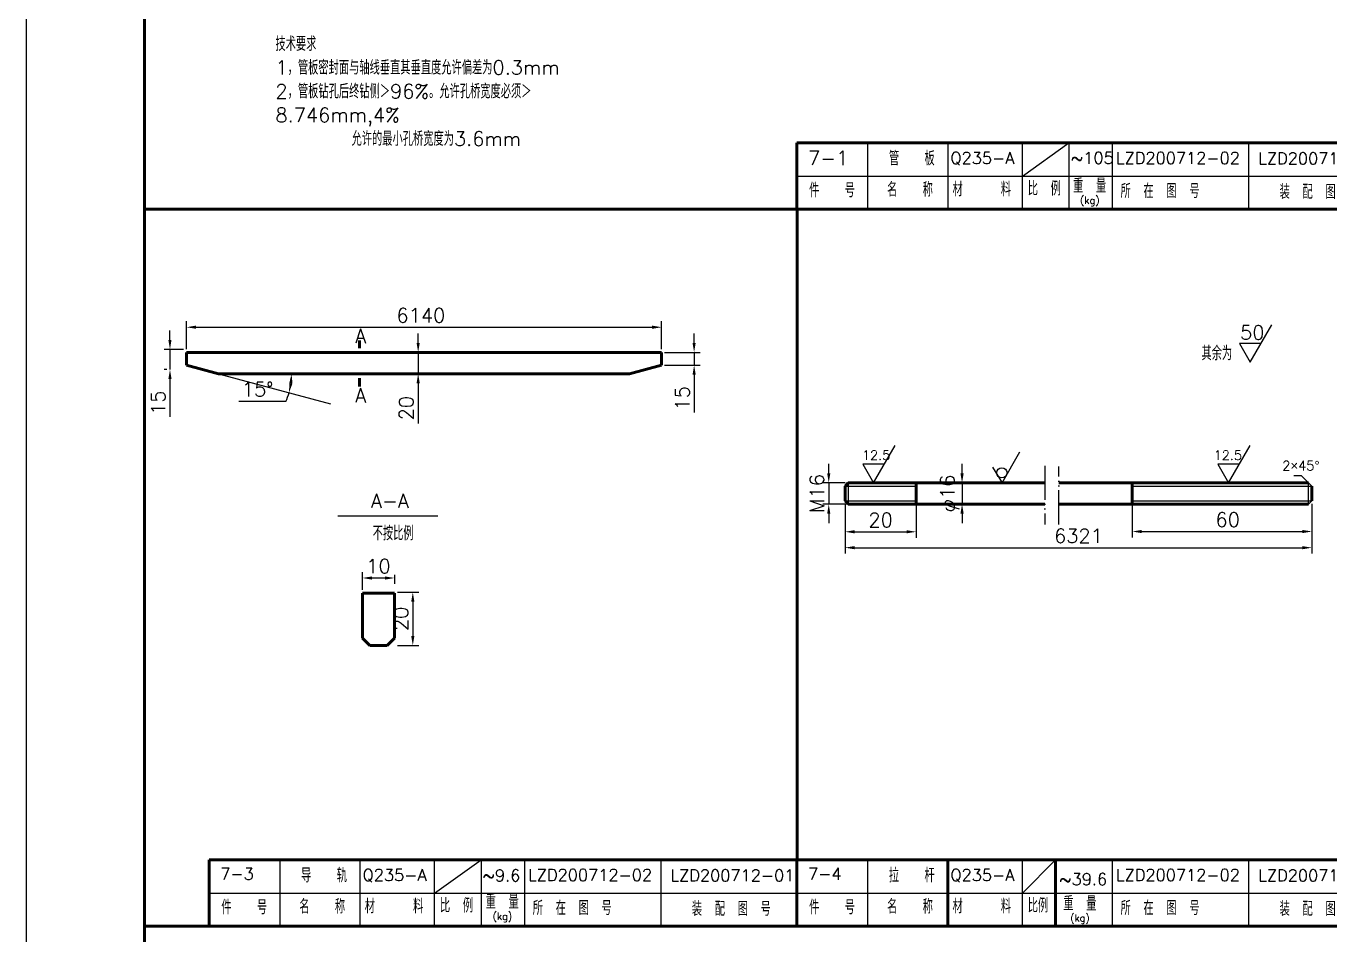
# Model space of a CAD drawing. Header units: millimetres. Extents: x -473 to 368, y 183 to 777.
# Drawn here: x -472.7 to -197.8, y 420.5 to 612 of the extents above; entities that cross this region are included whole.
import ezdxf

# ---------------------------------------------------------------- set-up
doc = ezdxf.new("R2010")
doc.units = ezdxf.units.MM
doc.header["$LTSCALE"] = 0.3
doc.linetypes.add('ACAD_ISO05W100', pattern=[33, 24, -3, 0, -3, 0, -3])
doc.layers.get('Defpoints').update_dxf_attribs({"lineweight": 25})
for name, color, linetype, lineweight in [('双点化线', 56, 'ACAD_ISO05W100', 25), ('图层1', 3, 'Continuous', 25), ('实线', 7, 'Continuous', 50), ('标注线---细实线', 4, 'Continuous', 25)]:
    doc.layers.add(name, color=color, linetype=linetype, lineweight=lineweight)
doc.styles.get("Standard").update_dxf_attribs({"font": 'txt', "bigfont": 'gbcbig.shx'})
doc.styles.add('字母', font='txt.shx', dxfattribs={"height": 1, "bigfont": 'gbcbig.shx'})
doc.styles.add('普通标注', font='txt.shx', dxfattribs={"height": 3, "bigfont": 'gbcbig.shx'})
doc.styles.add('标题栏小字', font='txt.shx', dxfattribs={"height": 3, "bigfont": 'gbcbig.shx'})
doc.dimstyles.new('BIAOZHU', dxfattribs={"dimtxt": 3, "dimasz": 2, "dimexe": 1.25, "dimexo": 0.65, "dimgap": 1, "dimtad": 1, "dimtxsty": 'Standard', "dimcen": 2.5, "dimadec": 0, "dimazin": 0, "dimtfac": 1, "dimtmove": 0, "dimatfit": 3, "dimfxl": 0, "dimarcsym": 0})
doc.dimstyles.new('BIAOZHU$2', dxfattribs={"dimtxt": 3, "dimasz": 2, "dimexe": 1.25, "dimexo": 0.65, "dimgap": 1, "dimtad": 1, "dimtih": 1, "dimtoh": 1, "dimtxsty": 'Standard', "dimcen": 2.5, "dimclrd": 4, "dimadec": 0, "dimazin": 0, "dimtfac": 1, "dimtmove": 0, "dimatfit": 3, "dimfxl": 0, "dimarcsym": 0})

# ---------------------------------------------------------------- blocks, each defined once
blk = doc.blocks.new('*D17')
at = {"layer": 'Defpoints', "color": 0}
for p in [(-338.72, 548.55), (-438.9, 543.25), (-338.72, 543.25)]:
    blk.add_point(p, dxfattribs=at)
at = {"layer": '标注线---细实线', "color": 0, "lineweight": -2}
for p, q in [((-438.9, 543.9), (-438.9, 549.8)), ((-436.9, 548.55), (-340.72, 548.55)), ((-338.72, 543.9), (-338.72, 549.8))]:
    blk.add_line(p, q, dxfattribs=at)
at = {"layer": '标注线---细实线', "color": 0}
for points in [[(-436.9, 548.89), (-436.9, 548.22), (-438.9, 548.55)], [(-340.72, 548.89), (-340.72, 548.22), (-338.72, 548.55)]]:
    blk.add_solid(points, dxfattribs=at)
at = {"layer": '标注线---细实线', "color": 0, "insert": (-389.48, 551.05), "char_height": 3, "attachment_point": 5}
blk.add_mtext('6140', dxfattribs=at)
blk = doc.blocks.new('*D18')
at = {"layer": 'Defpoints', "color": 0}
for p in [(-395.04, 497.01), (-395.04, 495.69), (-401.79, 492.51)]:
    blk.add_point(p, dxfattribs=at)
at = {"layer": '标注线---细实线', "color": 0, "lineweight": -2}
for p, q in [((-401.79, 493.16), (-401.79, 496.94)), ((-399.79, 495.69), (-397.04, 495.69)), ((-395.04, 496.36), (-395.04, 494.44))]:
    blk.add_line(p, q, dxfattribs=at)
at = {"layer": '标注线---细实线', "color": 0}
for points in [[(-399.79, 496.02), (-399.79, 495.35), (-401.79, 495.69)], [(-397.04, 496.02), (-397.04, 495.35), (-395.04, 495.69)]]:
    blk.add_solid(points, dxfattribs=at)
at = {"layer": '标注线---细实线', "color": 0, "insert": (-398.42, 498.19), "char_height": 3, "attachment_point": 5}
blk.add_mtext('10', dxfattribs=at)
blk = doc.blocks.new('*D16')
at = {"layer": 'Defpoints', "color": 0}
for p in [(-395.04, 492.7), (-395.04, 481.46), (-391.18, 481.46)]:
    blk.add_point(p, dxfattribs=at)
at = {"layer": '标注线---细实线', "color": 0, "lineweight": -2}
for p, q in [((-394.39, 492.7), (-389.93, 492.7)), ((-391.18, 490.7), (-391.18, 483.46)), ((-394.39, 481.46), (-389.93, 481.46))]:
    blk.add_line(p, q, dxfattribs=at)
at = {"layer": '标注线---细实线', "color": 0}
for points in [[(-391.51, 490.7), (-390.84, 490.7), (-391.18, 492.7)], [(-391.51, 483.46), (-390.84, 483.46), (-391.18, 481.46)]]:
    blk.add_solid(points, dxfattribs=at)
at = {"layer": '标注线---细实线', "color": 0, "insert": (-393.68, 487.08), "char_height": 3, "attachment_point": 5, "rotation": 90}
blk.add_mtext('20', dxfattribs=at)
blk = doc.blocks.new('*D19')
at = {"layer": 'Defpoints', "color": 0}
for p in [(-338.72, 543.25), (-338.72, 540.56), (-331.85, 540.56)]:
    blk.add_point(p, dxfattribs=at)
at = {"layer": '标注线---细实线', "color": 0, "lineweight": -2}
for p, q in [((-331.85, 545.25), (-331.85, 547.25)), ((-338.07, 543.25), (-330.6, 543.25)), ((-331.85, 543.25), (-331.85, 540.56)), ((-338.07, 540.56), (-330.6, 540.56)), ((-331.85, 538.56), (-331.85, 530.56))]:
    blk.add_line(p, q, dxfattribs=at)
at = {"layer": '标注线---细实线', "color": 0}
for points in [[(-332.18, 545.25), (-331.52, 545.25), (-331.85, 543.25)], [(-332.18, 538.56), (-331.52, 538.56), (-331.85, 540.56)]]:
    blk.add_solid(points, dxfattribs=at)
at = {"layer": '标注线---细实线', "color": 0, "insert": (-334.35, 533.56), "char_height": 3, "attachment_point": 5, "rotation": 90}
blk.add_mtext('15', dxfattribs=at)
blk = doc.blocks.new('*D20')
at = {"layer": 'Defpoints', "color": 0}
for p in [(-432.15, 538.75), (-432.15, 538.75), (-416.82, 537.41), (-345.47, 538.75), (-408.55, 532.43)]:
    blk.add_point(p, dxfattribs=at)
at = {"layer": '标注线---细实线', "color": 4, "lineweight": -2}
blk.add_line((-417.92, 532.87), (-427.88, 532.87), dxfattribs=at)
for start, end in [(352.4488, 352.5512), (337.5512, 345)]:
    blk.add_arc((-432.15, 538.75), 15.39, start, end, dxfattribs=at)
at = {"layer": '标注线---细实线', "color": 4}
for points in [[(-416.56, 536.67), (-417.22, 536.8), (-417.28, 534.77)], [(-417.22, 536.78), (-416.55, 536.74), (-416.76, 538.75)]]:
    blk.add_solid(points, dxfattribs=at)
at = {"layer": '标注线---细实线', "color": 0, "insert": (-423.9, 535.46), "char_height": 3, "attachment_point": 5}
blk.add_mtext('15°', dxfattribs=at)
blk = doc.blocks.new('*D21')
at = {"layer": 'Defpoints', "color": 0}
for p in [(-388.81, 543.25), (-390.05, 538.75), (-388.81, 538.75)]:
    blk.add_point(p, dxfattribs=at)
at = {"layer": '标注线---细实线', "color": 0, "lineweight": -2}
for p, q in [((-390.05, 545.25), (-390.05, 547.25)), ((-389.46, 543.25), (-391.3, 543.25)), ((-390.05, 543.25), (-390.05, 538.75)), ((-389.46, 538.75), (-391.3, 538.75)), ((-390.05, 536.75), (-390.05, 528.25))]:
    blk.add_line(p, q, dxfattribs=at)
at = {"layer": '标注线---细实线', "color": 0}
for points in [[(-390.38, 545.25), (-389.71, 545.25), (-390.05, 543.25)], [(-390.38, 536.75), (-389.71, 536.75), (-390.05, 538.75)]]:
    blk.add_solid(points, dxfattribs=at)
at = {"layer": '标注线---细实线', "color": 0, "insert": (-392.55, 531.5), "char_height": 3, "attachment_point": 5, "rotation": 90}
blk.add_mtext('20', dxfattribs=at)
blk = doc.blocks.new('*D22')
at = {"layer": 'Defpoints', "color": 0}
for p in [(-438.9, 543.88), (-442.39, 539.63), (-442.39, 539.63)]:
    blk.add_point(p, dxfattribs=at)
at = {"layer": '标注线---细实线', "color": 0, "lineweight": -2}
for p, q in [((-442.39, 545.88), (-442.39, 547.88)), ((-439.55, 543.88), (-443.64, 543.88)), ((-442.39, 543.88), (-442.39, 539.63)), ((-443.04, 539.63), (-443.64, 539.63)), ((-442.39, 537.63), (-442.39, 529.63))]:
    blk.add_line(p, q, dxfattribs=at)
at = {"layer": '标注线---细实线', "color": 0}
for points in [[(-442.73, 545.88), (-442.06, 545.88), (-442.39, 543.88)], [(-442.73, 537.63), (-442.06, 537.63), (-442.39, 539.63)]]:
    blk.add_solid(points, dxfattribs=at)
at = {"layer": '标注线---细实线', "color": 0, "insert": (-444.89, 532.63), "char_height": 3, "attachment_point": 5, "rotation": 90}
blk.add_mtext('15', dxfattribs=at)
blk = doc.blocks.new('*D43')
at = {"layer": 'Defpoints', "color": 0}
for p in [(-300.03, 511.97), (-285.03, 511.97), (-285.03, 505.43)]:
    blk.add_point(p, dxfattribs=at)
at = {"layer": '标注线---细实线', "color": 0, "lineweight": -2}
for p, q in [((-300.03, 511.32), (-300.03, 504.18)), ((-285.03, 511.32), (-285.03, 504.18)), ((-298.03, 505.43), (-287.03, 505.43))]:
    blk.add_line(p, q, dxfattribs=at)
at = {"layer": '标注线---细实线', "color": 0}
for points in [[(-298.03, 505.76), (-298.03, 505.1), (-300.03, 505.43)], [(-287.03, 505.76), (-287.03, 505.1), (-285.03, 505.43)]]:
    blk.add_solid(points, dxfattribs=at)
at = {"layer": '标注线---细实线', "color": 0, "insert": (-292.53, 507.93), "char_height": 3, "attachment_point": 5}
blk.add_mtext('20', dxfattribs=at)
blk = doc.blocks.new('*D44')
at = {"layer": 'Defpoints', "color": 0}
for p in [(-299.34, 515.73), (-303.46, 511.27), (-299.34, 511.27)]:
    blk.add_point(p, dxfattribs=at)
at = {"layer": '标注线---细实线', "color": 0, "lineweight": -2}
for p, q in [((-303.46, 517.73), (-303.46, 519.73)), ((-299.99, 515.73), (-304.71, 515.73)), ((-303.46, 515.73), (-303.46, 511.27)), ((-299.99, 511.27), (-304.71, 511.27)), ((-303.46, 509.27), (-303.46, 507.27))]:
    blk.add_line(p, q, dxfattribs=at)
at = {"layer": '标注线---细实线', "color": 0}
for points in [[(-303.79, 517.73), (-303.13, 517.73), (-303.46, 515.73)], [(-303.79, 509.27), (-303.13, 509.27), (-303.46, 511.27)]]:
    blk.add_solid(points, dxfattribs=at)
at = {"layer": '标注线---细实线', "color": 0, "insert": (-305.96, 513.5), "char_height": 3, "attachment_point": 5, "rotation": 90}
blk.add_mtext('M16', dxfattribs=at)
blk = doc.blocks.new('*D45')
at = {"layer": 'Defpoints', "color": 0}
for p in [(-239.46, 511.97), (-201.57, 511.97), (-201.57, 505.49)]:
    blk.add_point(p, dxfattribs=at)
at = {"layer": '标注线---细实线', "color": 0, "lineweight": -2}
for p, q in [((-239.46, 511.32), (-239.46, 504.24)), ((-201.57, 511.32), (-201.57, 504.24)), ((-237.46, 505.49), (-203.57, 505.49))]:
    blk.add_line(p, q, dxfattribs=at)
at = {"layer": '标注线---细实线', "color": 0}
for points in [[(-237.46, 505.82), (-237.46, 505.15), (-239.46, 505.49)], [(-203.57, 505.82), (-203.57, 505.15), (-201.57, 505.49)]]:
    blk.add_solid(points, dxfattribs=at)
at = {"layer": '标注线---细实线', "color": 0, "insert": (-219.33, 507.99), "char_height": 3, "attachment_point": 5}
blk.add_mtext('60', dxfattribs=at)
blk = doc.blocks.new('*D46')
at = {"layer": 'Defpoints', "color": 0}
for p in [(-300.03, 511.98), (-201.57, 511.98), (-201.57, 502.08)]:
    blk.add_point(p, dxfattribs=at)
at = {"layer": '标注线---细实线', "color": 0, "lineweight": -2}
for p, q in [((-300.03, 511.33), (-300.03, 500.83)), ((-201.57, 511.33), (-201.57, 500.83)), ((-298.03, 502.08), (-203.57, 502.08))]:
    blk.add_line(p, q, dxfattribs=at)
at = {"layer": '标注线---细实线', "color": 0}
for points in [[(-298.03, 502.41), (-298.03, 501.75), (-300.03, 502.08)], [(-203.57, 502.41), (-203.57, 501.75), (-201.57, 502.08)]]:
    blk.add_solid(points, dxfattribs=at)
at = {"layer": '标注线---细实线', "color": 0, "insert": (-250.8, 504.58), "char_height": 3, "attachment_point": 5}
blk.add_mtext('6321', dxfattribs=at)
blk = doc.blocks.new('*D48')
at = {"layer": 'Defpoints', "color": 0}
for p in [(-278.6, 515.73), (-278.6, 511.27), (-275.35, 511.27)]:
    blk.add_point(p, dxfattribs=at)
at = {"layer": '标注线---细实线', "color": 0, "lineweight": -2}
for p, q in [((-275.35, 517.73), (-275.35, 519.73)), ((-277.95, 515.73), (-274.1, 515.73)), ((-275.35, 515.73), (-275.35, 511.27)), ((-277.95, 511.27), (-274.1, 511.27)), ((-275.35, 509.27), (-275.35, 507.27))]:
    blk.add_line(p, q, dxfattribs=at)
at = {"layer": '标注线---细实线', "color": 0}
for points in [[(-275.68, 517.73), (-275.01, 517.73), (-275.35, 515.73)], [(-275.68, 509.27), (-275.01, 509.27), (-275.35, 511.27)]]:
    blk.add_solid(points, dxfattribs=at)
at = {"layer": '标注线---细实线', "color": 0, "insert": (-277.93, 513.5), "char_height": 3, "attachment_point": 5, "rotation": 90}
blk.add_mtext('φ16', dxfattribs=at)
blk = doc.blocks.new('粗糙度1')
at = {"layer": '标注线---细实线'}
blk.add_line((0, 0), (9.11, 0), dxfattribs=at)
blk.add_lwpolyline([(2.27, 3.94), (0, 0), (4.54, 0)], close=True, dxfattribs=at)

msp = doc.modelspace()

# ---------------------------------------------------------------- linework, layer by layer
at = {"layer": '双点化线'}
for p, q in [((-257.867, 519.368), (-257.867, 506.988)), ((-254.952, 506.988), (-254.952, 519.223))]:
    msp.add_line(p, q, dxfattribs=at)
at = {"layer": '图层1'}
msp.add_lwpolyline([(-472.735, 182.956), (368.265, 182.956), (368.265, 776.956), (-472.735, 776.956)], close=True, dxfattribs=at)
at = {"layer": '实线'}
for p, q in [((-447.735, 192.956), (-447.735, 766.956)), ((-186.195, 587.425), (-310.195, 587.425)), ((-295.195, 587.425), (-310.195, 587.425)), ((-310.195, 587.425), (-310.195, 573.425)), ((-258.358, 587.425), (-278.358, 587.425)), ((-238.192, 587.425), (-250.192, 587.425)), ((-186.195, 587.425), (-206.195, 587.425)), ((-447.735, 573.461), (-62.235, 573.461)), ((-447.735, 573.461), (-199.815, 573.461)), ((-310.156, 573.461), (-310.156, 436.283)), ((-402.45, 545.737), (-402.45, 544.171)), ((-438.901, 543.253), (-338.724, 543.253)), ((-438.901, 543.253), (-438.901, 540.562)), ((-438.901, 543.253), (-338.724, 543.253)), ((-338.724, 543.253), (-338.724, 540.562)), ((-438.901, 540.562), (-432.152, 538.753)), ((-338.724, 540.562), (-345.473, 538.753)), ((-345.473, 538.753), (-432.152, 538.753)), ((-402.45, 537.815), (-402.45, 536.065)), ((-300.032, 515.035), (-299.336, 515.731)), ((-300.032, 511.969), (-300.032, 515.035)), ((-299.336, 515.731), (-257.867, 515.731)), ((-285.032, 511.273), (-285.032, 515.731)), ((-254.952, 515.731), (-202.263, 515.731)), ((-239.46, 511.273), (-239.46, 515.731)), ((-201.568, 515.035), (-201.568, 511.969)), ((-300.032, 511.969), (-299.336, 511.273)), ((-299.336, 511.273), (-257.867, 511.273)), ((-299.336, 511.273), (-285.032, 511.273)), ((-219.153, 511.273), (-254.952, 511.273)), ((-202.263, 511.273), (-254.952, 511.273)), ((-202.263, 511.273), (-239.46, 511.273)), ((-401.792, 492.509), (-395.043, 492.509)), ((-401.792, 492.509), (-401.792, 483.017)), ((-395.043, 492.509), (-395.043, 483.017)), ((-401.792, 483.017), (-400.237, 481.461)), ((-400.237, 481.461), (-396.599, 481.461)), ((-395.043, 483.017), (-396.599, 481.461)), ((-310.156, 436.283), (-434.156, 436.283)), ((-419.156, 436.283), (-434.156, 436.283)), ((-434.156, 436.283), (-434.156, 422.283)), ((-382.318, 436.283), (-402.318, 436.283)), ((-362.152, 436.283), (-374.152, 436.283)), ((-310.156, 436.283), (-330.156, 436.283)), ((-310.195, 436.319), (-310.195, 422.319)), ((-186.195, 436.283), (-310.195, 436.283)), ((-295.195, 436.283), (-310.195, 436.283)), ((-310.195, 436.283), (-310.195, 422.283)), ((-258.358, 436.283), (-278.358, 436.283)), ((-278.358, 436.283), (-278.358, 422.283)), ((-255.624, 436.283), (-255.624, 422.283)), ((-238.192, 436.283), (-250.192, 436.283)), ((-186.195, 436.283), (-206.195, 436.283)), ((-447.735, 422.283), (-62.235, 422.283))]:
    msp.add_line(p, q, dxfattribs=at)
at = {"layer": '标注线---细实线'}
for p, q in [((-295.195, 573.425), (-295.195, 587.425)), ((-278.358, 587.425), (-278.358, 573.425)), ((-262.618, 573.425), (-262.618, 587.425)), ((-262.618, 580.425), (-252.816, 587.425)), ((-252.816, 587.425), (-252.816, 573.425)), ((-243.618, 573.425), (-243.618, 587.425)), ((-214.907, 587.425), (-214.907, 573.425)), ((-310.195, 580.425), (-186.195, 580.425)), ((-214.594, 541.168), (-210.037, 549.06)), ((-432.152, 538.753), (-408.554, 532.43)), ((-294.026, 515.731), (-289.47, 523.623)), ((-219.153, 515.731), (-214.597, 523.623)), ((-266.923, 515.731), (-263.132, 522.297)), ((-268.909, 519.065), (-266.923, 515.731)), ((-203.763, 517.231), (-205.406, 517.231)), ((-202.263, 515.731), (-203.763, 517.231)), ((-300.032, 515.035), (-285.032, 515.035)), ((-299.336, 515.731), (-299.336, 511.273)), ((-239.46, 515.035), (-201.568, 515.035)), ((-202.263, 511.273), (-202.263, 515.731)), ((-202.263, 515.731), (-201.568, 515.035)), ((-300.032, 511.969), (-285.032, 511.969)), ((-239.46, 511.969), (-201.568, 511.969)), ((-201.568, 511.969), (-202.263, 511.273)), ((-407.019, 508.8), (-385.9, 508.8)), ((-419.156, 422.283), (-419.156, 436.283)), ((-402.318, 436.283), (-402.318, 422.283)), ((-386.578, 422.283), (-386.578, 436.283)), ((-386.578, 429.283), (-376.776, 436.283)), ((-376.776, 436.283), (-376.776, 422.283)), ((-367.578, 422.283), (-367.578, 436.283)), ((-338.867, 436.283), (-338.867, 422.283)), ((-295.195, 422.283), (-295.195, 436.283)), ((-262.618, 422.283), (-262.618, 436.283)), ((-262.618, 429.283), (-255.624, 436.276)), ((-243.618, 422.283), (-243.618, 436.283)), ((-214.907, 436.283), (-214.907, 422.283)), ((-434.156, 429.283), (-310.156, 429.283)), ((-310.195, 429.283), (-186.195, 429.283))]:
    msp.add_line(p, q, dxfattribs=at)
for points in [[(-216.866, 545.104), (-214.594, 541.168), (-212.322, 545.104)], [(-296.299, 519.667), (-294.026, 515.731), (-291.754, 519.667)], [(-221.426, 519.667), (-219.153, 515.731), (-216.881, 519.667)]]:
    msp.add_lwpolyline(points, close=True, dxfattribs=at)
msp.add_circle((-266.943, 517.855), 1.079, dxfattribs=at)

# ---------------------------------------------------------------- block references
at = {"layer": '标注线---细实线', "rotation": 60.00000000000006}
for p in [(-214.594, 541.168), (-294.026, 515.731), (-219.153, 515.731)]:
    msp.add_blockref('粗糙度1', p, dxfattribs=at)

# ---------------------------------------------------------------- texts
at = {"layer": '实线', "char_height": 3, "width": 13.8724, "style": '普通标注'}
for insert, attachment_point in [((-403.355, 548.214), 1), ((-403.355, 532.696), 7)]:
    msp.add_mtext('A', dxfattribs=dict(at, insert=insert, attachment_point=attachment_point))
at = {"layer": '标注线---细实线', "attachment_point": 1}
for s, insert, char_height, width, style in [('技术要求\\P1，管板密封面与轴线垂直其垂直度允许偏差为0.3mm\\P2，管板钻孔后终钻侧＞96%。允许孔桥宽度必须＞8.746mm,4%         \\P      允许的最小孔桥宽度为3.6mm', (-420.146, 609.793), 3, 71.33616, '普通标注'), ('7-1', (-307.825, 585.724), 3, 15.68987, '标题栏小字'), ('管  板', (-290.78, 585.654), 3, 15.68987, '标题栏小字'), ('Q235-A', (-277.813, 585.472), 2.5, 14.54626, '普通标注'), ('~105', (-252.358, 585.487), 2.5, 8.47546, '普通标注'), ('LZD200712-02', (-242.897, 585.468), 2.5, 23.4852, '普通标注'), ('LZD200712-01', (-212.882, 585.394), 2.5, 26.26221, '普通标注'), ('件  号', (-307.599, 578.941), 3, 15.68987, '标题栏小字'), ('名  称', (-291.161, 579.088), 3, 15.68987, '标题栏小字'), ('材   料', (-277.355, 579.16), 3, 15.68987, '标题栏小字'), (' 比 例', (-264.169, 579.306), 3, 15.68987, '标题栏小字'), ('重 量', (-251.934, 579.877), 3, 15.68987, '标题栏小字'), ('所 在 图 号', (-241.925, 578.77), 3, 20.92234, '标题栏小字'), ('装 配 图 号', (-208.378, 578.608), 3, 18.8096, '标题栏小字'), ('(kg)', (-250.46, 576.081), 1.5, 8.75154, '字母'), ('50', (-216.72, 548.941), 3, 6.83499, '普通标注'), ('其余为', (-224.859, 544.569), 3, 6.12608, '普通标注'), ('12.5', (-296.47, 522.576), 2, 5.91723, '普通标注'), ('12.5', (-222.292, 522.576), 2, 5.91723, '普通标注'), ('2{\\fArial|b0|i0|c0|p32;×}45{\\fArial|b0|i0|c0|p32;°}', (-207.819, 520.371), 2, 7.51905, '普通标注'), ('A-A', (-400.006, 513.454), 3, 29.72591, '普通标注'), ('不按比例', (-399.649, 506.63), 3, 24.23711, '普通标注'), ('7-3', (-431.785, 434.582), 2.5, 13.14163, '普通标注'), ('导  轨', (-414.74, 434.512), 3, 13.34302, '普通标注'), ('7-4', (-307.825, 434.582), 2.5, 13.14163, '普通标注'), ('拉  杆', (-290.78, 434.512), 3, 13.34302, '普通标注'), ('Q235-A', (-401.774, 434.329), 2.5, 14.54626, '普通标注'), ('~9.6', (-376.432, 434.243), 2.5, 8.14977, '普通标注'), ('LZD200712-02', (-366.857, 434.326), 2.5, 23.4852, '普通标注'), ('LZD200712-01', (-336.842, 434.252), 2.5, 26.26221, '普通标注'), ('Q235-A', (-277.813, 434.329), 2.5, 14.54626, '普通标注'), ('~39.6', (-254.813, 433.44), 2.5, 8.92955, '普通标注'), ('LZD200712-02', (-242.897, 434.326), 2.5, 23.4852, '普通标注'), ('LZD200712-01', (-212.882, 434.252), 2.5, 26.26221, '普通标注'), ('重 量', (-375.813, 428.943), 3, 12.89161, '普通标注'), ('件  号', (-431.559, 427.799), 3, 13.34302, '普通标注'), ('名  称', (-415.121, 427.946), 3, 13.34302, '普通标注'), ('材   料', (-401.315, 428.018), 3, 13.34302, '普通标注'), (' 比 例', (-388.129, 428.164), 3, 13.34302, '普通标注'), ('所 在 图 号', (-365.885, 427.628), 3, 20.71594, '普通标注'), ('装 配 图 号', (-332.338, 427.465), 3, 22.14294, '普通标注'), ('件  号', (-307.599, 427.799), 3, 13.34302, '普通标注'), ('名  称', (-291.161, 427.946), 3, 13.34302, '普通标注'), ('材   料', (-277.355, 428.018), 3, 13.34302, '普通标注'), (' 比例', (-264.169, 428.164), 3, 15.99201, '普通标注'), ('重 量', (-254.003, 428.575), 3, 12.89161, '普通标注'), ('所 在 图 号', (-241.925, 427.628), 3, 21.68232, '普通标注'), ('装 配 图 号', (-208.378, 427.465), 3, 21.33384, '普通标注'), ('(kg)', (-374.339, 425.147), 1.5, 8.75154, '字母'), ('(kg)', (-252.53, 424.779), 1.5, 8.75154, '字母')]:
    msp.add_mtext(s, dxfattribs=dict(at, insert=insert, char_height=char_height, width=width, style=style))

# ---------------------------------------------------------------- dimensions: what is measured, and where the dimension line sits
at = {"layer": '标注线---细实线'}
for base, p1, p2, text, picture, middle in [((-338.724, 548.553), (-438.901, 543.253), (-338.724, 543.253), '6140', '*D17', (-389.482, 548.553)), ((-201.568, 502.079), (-300.032, 511.981), (-201.568, 511.981), '6321', '*D46', (-250.8, 502.079)), ((-285.032, 505.431), (-300.032, 511.969), (-285.032, 511.969), '20', '*D43', (-292.532, 505.431)), ((-201.568, 505.485), (-239.46, 511.969), (-201.568, 511.969), '60', '*D45', (-219.326, 505.485))]:
    dim = msp.add_linear_dim(base=base, p1=p1, p2=p2, text=text, dimstyle='BIAOZHU', dxfattribs=at)
    dim.commit()
    dim.dimension.update_dxf_attribs({"geometry": picture, "text_midpoint": middle, "dimtype": 160})
for base, p1, p2, text, picture, middle in [((-442.393, 539.626), (-438.901, 543.878), (-442.393, 539.626), '15', '*D22', (-444.893, 532.626)), ((-390.045, 538.753), (-388.812, 543.253), (-388.812, 538.753), '20', '*D21', (-392.545, 531.503)), ((-331.85, 540.562), (-338.724, 543.253), (-338.724, 540.562), '15', '*D19', (-334.35, 533.562)), ((-391.176, 481.461), (-395.043, 492.696), (-395.043, 481.461), '20', '*D16', (-393.676, 487.079))]:
    dim = msp.add_linear_dim(base=base, p1=p1, p2=p2, angle=90, text=text, dimstyle='BIAOZHU', dxfattribs=at)
    dim.commit()
    dim.dimension.update_dxf_attribs({"geometry": picture, "text_midpoint": middle})
dim = msp.add_angular_dim_2l(base=(-416.816, 537.412), line1=((-432.152, 538.753), (-408.554, 532.43)), line2=((-345.473, 538.753), (-432.152, 538.753)), dimstyle='BIAOZHU$2', dxfattribs=at)
dim.commit()
dim.dimension.update_dxf_attribs({"geometry": '*D20', "text_midpoint": (-423.904, 535.458)})
for base, p1, p2, text, picture, middle in [((-303.46, 511.273), (-299.336, 515.731), (-299.336, 511.273), 'M16', '*D44', (-303.46, 513.502)), ((-275.345, 511.273), (-278.602, 515.731), (-278.602, 511.273), 'φ16', '*D48', (-275.345, 513.502))]:
    dim = msp.add_linear_dim(base=base, p1=p1, p2=p2, angle=90, text=text, dimstyle='BIAOZHU', dxfattribs=at)
    dim.commit()
    dim.dimension.update_dxf_attribs({"geometry": picture, "text_midpoint": middle, "dimtype": 160})
dim = msp.add_linear_dim(base=(-395.043, 495.686), p1=(-401.792, 492.509), p2=(-395.043, 497.009), text='10', dimstyle='BIAOZHU', dxfattribs=at)
dim.commit()
dim.dimension.update_dxf_attribs({"geometry": '*D18', "text_midpoint": (-398.418, 498.186)})

doc.saveas('drawing.dxf')
